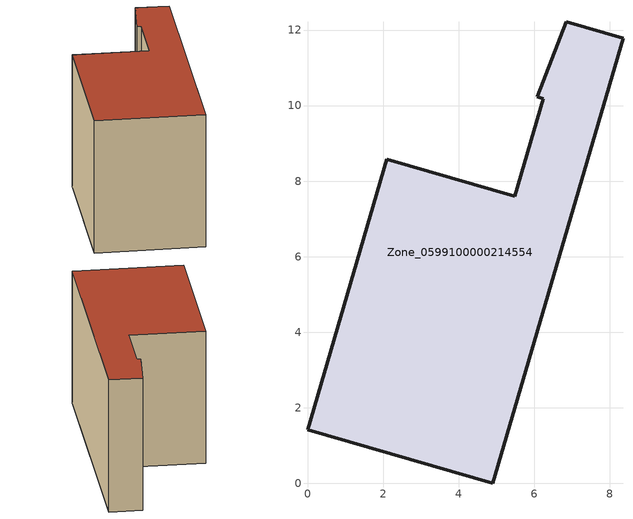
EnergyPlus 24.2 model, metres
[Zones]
Zone_0599100000214554
 floor ground (C_G): 6.85,12.22 8.35,11.79 4.9,0 0,1.43 2.1,8.58 5.48,7.6 6.24,10.19 6.07,10.23 z0
 wall outside (C_F): 2.1,8.58 0,1.43 4.9,0 8.35,11.79 6.85,12.22 6.07,10.23 6.24,10.19 5.48,7.6 2.1,8.58 z0:6.55
 roof outside (C_R): 8.35,11.79 6.85,12.22 6.07,10.23 6.24,10.19 5.48,7.6 2.1,8.58 0,1.43 4.9,0 z6.55
[BUILDING]
Pand.0599100000214554: North Axis=0; Terrain=City; Loads Convergence Tolerance Value=0.04; Temperature Convergence Tolerance Value=0.4; Solar Distribution=FullExterior; Maximum Number of Warmup Days=25; Minimum Number of Warmup Days=1
[Site:Location]
Rotterdam.The.Hague.AP_ZH_NLD Design_Conditions: Latitude=51.96; Longitude=4.45; Time Zone=1; Elevation=-4.5
[SITE:GROUNDTEMPERATURE:BUILDINGSURFACE]
18, 18, 18, 18, 18, 18, 18, 18, 18, 18, 18, 18
[MATERIAL] Thermal Absorptance=0.9; Solar Absorptance=0.7; Visible Absorptance=0.7
Name | Roughness | Thickness | Conductivity | Density | Specific Heat
G.TI.1946 | MediumSmooth | 0.15 | 1 | 540 | 1210
F.TI.1946 | Rough | 0.3 | 0.857143 | 1920 | 840
R.TI.1946 | MediumRough | 0.2 | 0.1 | 1500 | 1000
[CONSTRUCTION]
C_G: G.TI.1946
C_F: F.TI.1946
C_R: R.TI.1946
[ZONE]
Zone_0599100000214554: Type=1; Multiplier=1; Ceiling Height=Autocalculate; Volume=Autocalculate; Floor Area=autocalculate; Part of Total Floor Area=Yes
[ZONEINFILTRATION:DESIGNFLOWRATE]
Infil_Zone_0599100000214554: Zone or ZoneList or Space or SpaceList=Zone_0599100000214554; Schedule=AlwaysOn; Design Flow Rate Calculation Method=Flow/Area; Flow Rate per Floor Area=0.003; Constant Term Coefficient=1; Temperature Term Coefficient=0; Velocity Term Coefficient=0; Velocity Squared Term Coefficient=0
[HVACTEMPLATE:ZONE:IDEALLOADSAIRSYSTEM]
Zone_0599100000214554: Maximum Heating Supply Air Temperature=50; Minimum Cooling Supply Air Temperature=13; Maximum Heating Supply Air Humidity Ratio=0.0156; Minimum Cooling Supply Air Humidity Ratio=0.0077; Heating Limit=NoLimit; Cooling Limit=NoLimit; Dehumidification Control Type=ConstantSensibleHeatRatio; Cooling Sensible Heat Ratio=0.7; Dehumidification Setpoint=60; Humidification Control Type=None; Humidification Setpoint=30; Outdoor Air Method=None; Outdoor Air Flow Rate per Person=0.00944; Outdoor Air Flow Rate per Zone Floor Area=0; Outdoor Air Flow Rate per Zone=0; Demand Controlled Ventilation Type=None; Outdoor Air Economizer Type=NoEconomizer; Heat Recovery Type=None; Sensible Heat Recovery Effectiveness=0.7; Latent Heat Recovery Effectiveness=0.65
[ZONECONTROL:THERMOSTAT]
ThermostatControl_Zone_0599100000214554: Zone or ZoneList=Zone_0599100000214554; Control Type Schedule=DualSetpointControlType; Control 1=Thermostat_Zone_0599100000214554; Temperature Difference Between Cutout And Setpoint=0
[THERMOSTATSETPOINT:DUALSETPOINT]
Thermostat_Zone_0599100000214554: Heating Setpoint Temperature Schedule=HeatingSetpoint_Zone_0599100000214554; Cooling Setpoint Temperature Schedule=CoolingSetpoint_Zone_0599100000214554
[SCHEDULE:COMPACT]
HeatingSetpoint_Zone_0599100000214554: Through: 12/31, For: AllDays, Until: 24:00, 21
CoolingSetpoint_Zone_0599100000214554: Through: 12/31, For: AllDays, Until: 24:00, 24
DualSetpointControlType: Through: 12/31, For: AllDays, Until: 24:00, 4
AlwaysOn: Through: 12/31, For: AllDays, Until: 24:00, 1
